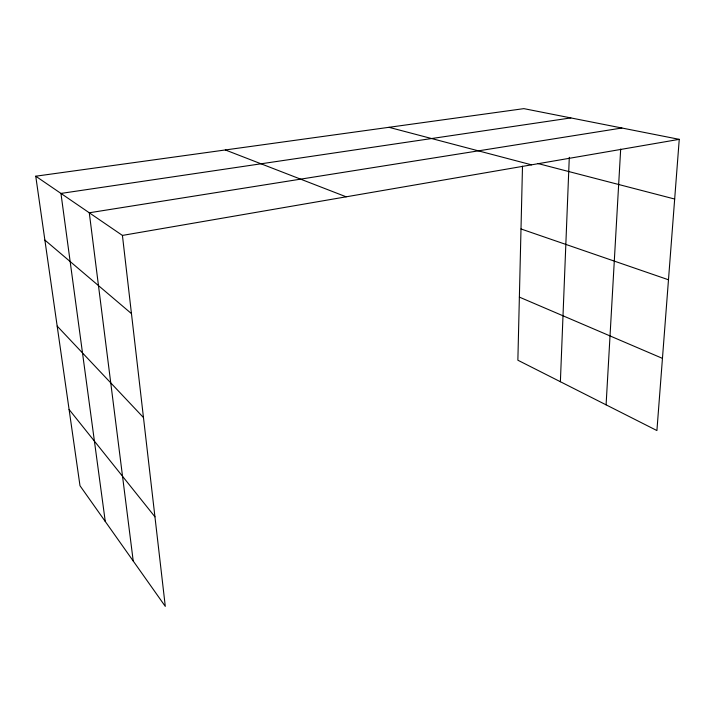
<?xml version="1.0" encoding="UTF-8"?>
<svg xmlns="http://www.w3.org/2000/svg" width="715" height="715" viewBox="0 0 715 715"><rect width="100%" height="100%" fill="white"/><g stroke="black" fill="none" stroke-linecap="round" stroke-linejoin="round"><path stroke-width="1.07" d="M522.495 166.175L517.866 360.217L656.915 430.555L679.25 139.345L523.863 108.635L35.75 176.203L79.991 485.726L165.29 606.365L122.426 235.423L35.75 176.203M560.381 381.721L569.292 157.309M606.088 404.851L620.683 149.051M122.426 235.423L679.25 139.345M621.889 128.012L89.286 212.784L133.222 561.007M570.856 117.921L60.954 193.425L105.266 521.476M537.653 163.467L674.674 199.038M388.96 127.315L531.513 164.834M520.994 228.961L668.48 279.771M225.35 149.962L346.167 196.813M519.367 297.109L662.448 358.367M44.875 240.079L131.462 313.617M57.173 326.103L143.474 417.56M69.087 409.472L154.949 516.82"/></g></svg>
